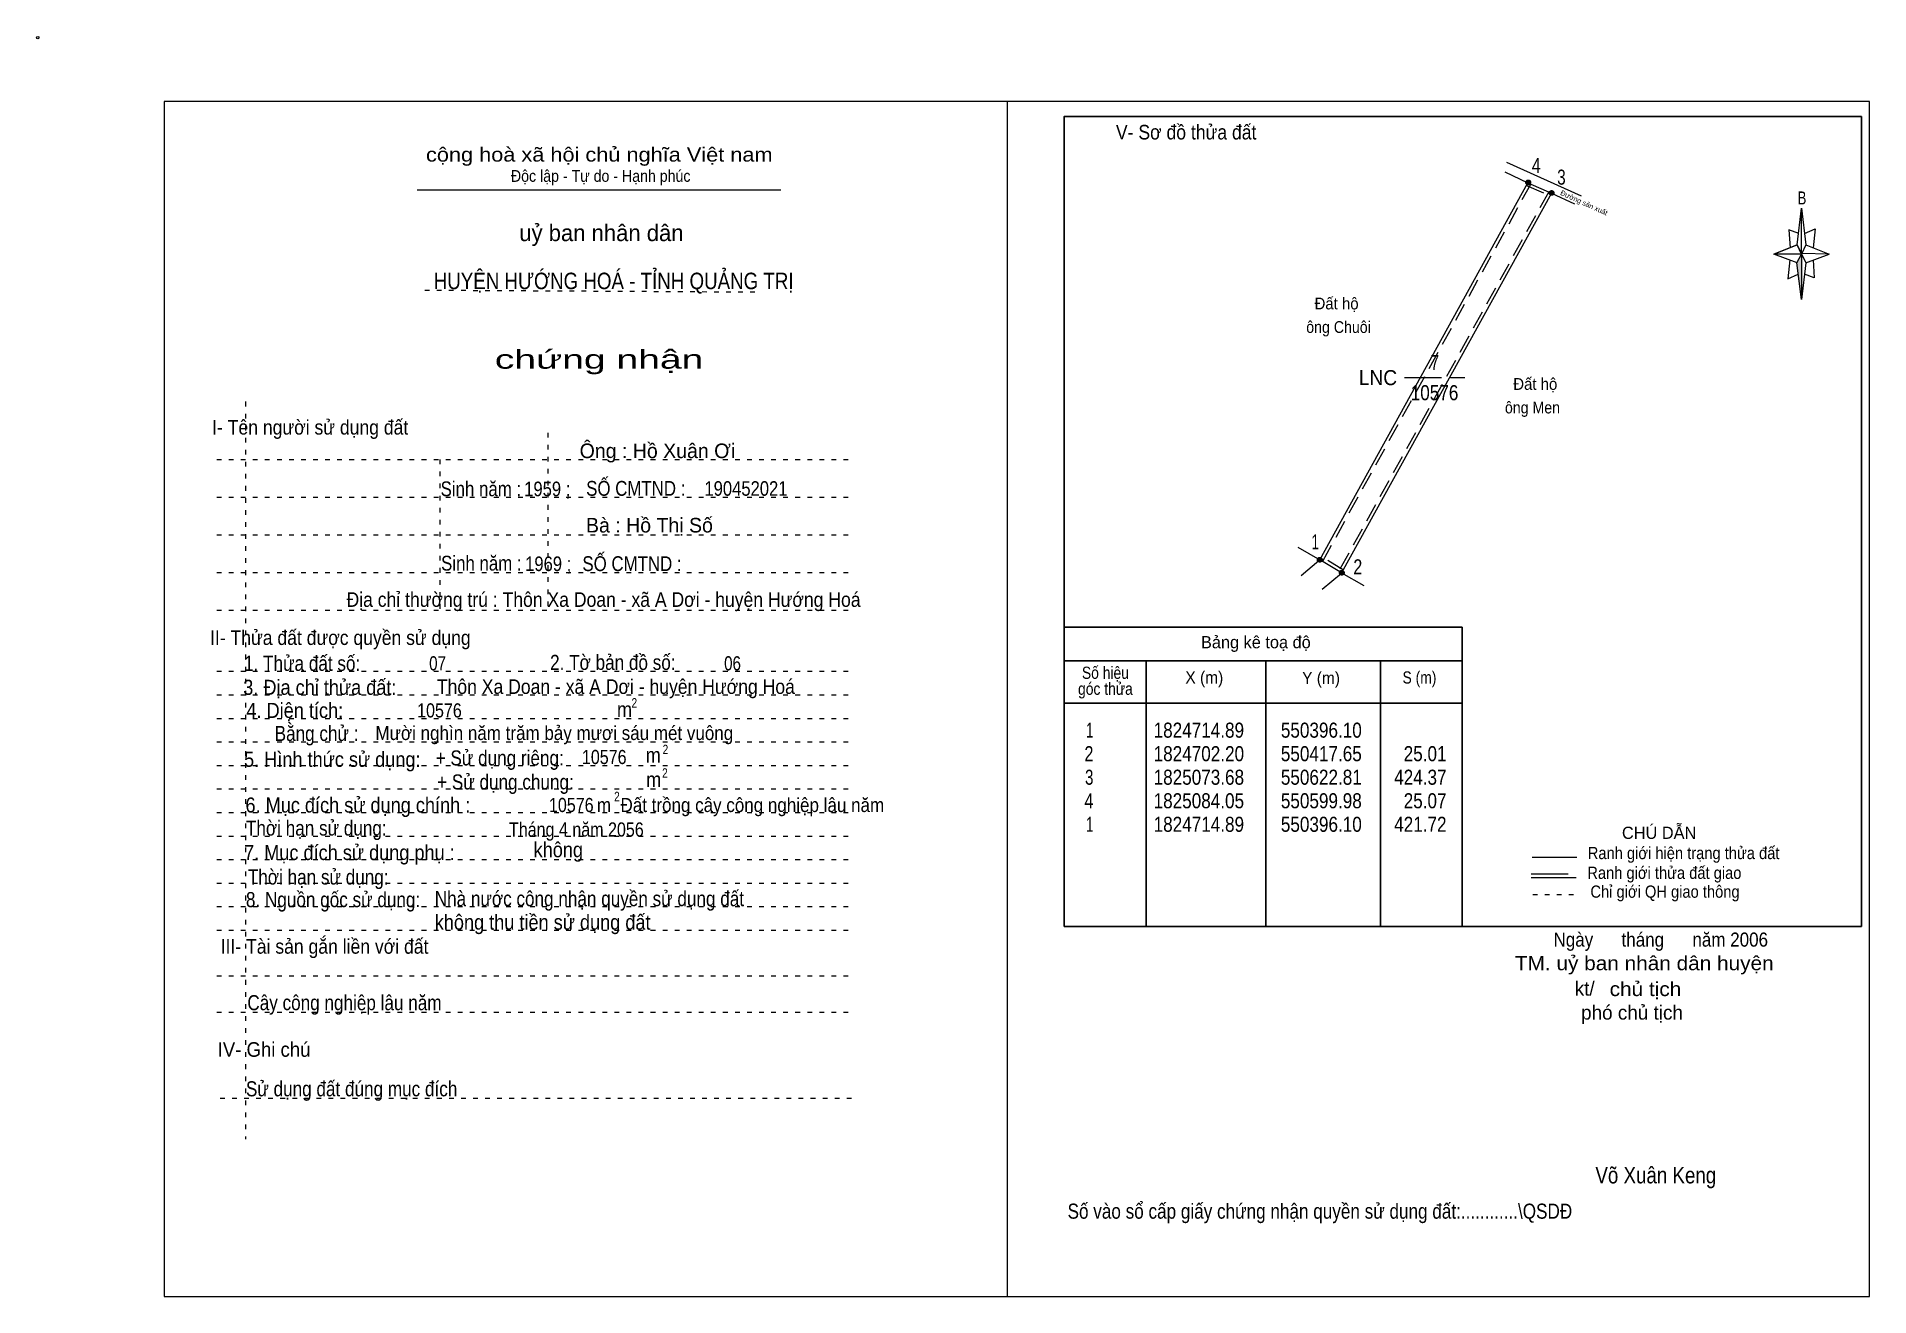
# Model space of a CAD drawing. Header units: centimetres. Extents: x -1.6 to 37.4, y -1.3 to 25.5.
import ezdxf
from ezdxf.enums import TextEntityAlignment as Align

# ---------------------------------------------------------------- set-up
doc = ezdxf.new("R2010")
doc.units = ezdxf.units.CM
doc.header["$LTSCALE"] = 0.13
for name, pattern in [('DOTTED', [1.5, 0.3, -1.2]), ('LONG_DASHED', [7.5, 6, -1.5]), ('MEDIUM_DASHED', [4.5, 3, -1.5])]:
    doc.linetypes.add(name, pattern=pattern)
for name, color, linetype, lineweight in [('1', 7, 'DOTTED', 13), ('10', 7, 'Continuous', 13), ('2', 7, 'Continuous', 25), ('3', 7, 'Continuous', 13), ('30', 7, 'Continuous', 13), ('32', 7, 'LONG_DASHED', 13), ('33', 7, 'LONG_DASHED', 13), ('35', 7, 'Continuous', 13)]:
    doc.layers.add(name, color=color, linetype=linetype, lineweight=lineweight)

msp = doc.modelspace()

# ---------------------------------------------------------------- hatches: boundary and pattern name
at = {"layer": '30'}
msp.add_hatch(color=256, dxfattribs=at).paths.add_polyline_path([(35.91, 20.87), (35.91, 19.91), (35.81, 20.69)])
at = {"layer": '32'}
for points in [[(30.1548, 22.3986, 1), (30.0548, 22.3986, 1)], [(30.6506, 22.1734, 1), (30.5506, 22.1734, 1)], [(25.7266, 14.3807, 1), (25.6266, 14.3807, 1)], [(26.1947, 14.105, 1), (26.0947, 14.105, 1)]]:
    msp.add_hatch(color=256, dxfattribs=at).paths.add_polyline_path(points)

# ---------------------------------------------------------------- linework, layer by layer
at = {"layer": '1', "linetype": 'Continuous'}
msp.add_line((6.51, 22.24), (14.23, 22.24), dxfattribs=at)
at = {"layer": '1'}
for p, q in [((6.67, 20.11), (13.82, 20.07)), ((2.86, 17.74), (2.86, 2.07)), ((9.28, 17.08), (9.28, 13.31)), ((2.25, 16.51), (15.75, 16.51)), ((6.99, 16.51), (6.99, 13.31)), ((2.25, 15.71), (15.75, 15.71)), ((2.25, 14.91), (15.75, 14.91)), ((2.25, 14.11), (15.75, 14.11)), ((2.25, 13.31), (15.75, 13.31)), ((2.25, 12.01), (15.75, 12.01)), ((2.25, 11.51), (15.75, 11.51)), ((2.25, 11.01), (15.75, 11.01)), ((2.25, 10.51), (15.75, 10.51)), ((2.25, 10.01), (15.75, 10.01)), ((2.25, 9.51), (15.75, 9.51)), ((2.25, 9.01), (15.75, 9.01)), ((2.25, 8.51), (15.75, 8.51)), ((2.25, 8.01), (15.75, 8.01)), ((2.25, 7.51), (15.75, 7.51)), ((2.25, 7.01), (15.75, 7.01)), ((2.25, 6.51), (15.75, 6.51)), ((2.25, 5.54), (15.75, 5.54)), ((2.25, 4.77), (15.75, 4.77)), ((2.32, 2.94), (15.82, 2.94))]:
    msp.add_line(p, q, dxfattribs=at)
at = {"layer": '10'}
for p, q in [((29.61, 22.62), (30.1, 22.39)), ((29.64, 22.83), (31.23, 22.11)), ((30.6, 22.17), (31.09, 21.94)), ((25.21, 14.65), (25.68, 14.38)), ((26.14, 14.1), (26.61, 13.83))]:
    msp.add_line(p, q, dxfattribs=at)
at = {"layer": '10', "linetype": 'MEDIUM_DASHED'}
for p, q in [((25.74, 14.35), (30.16, 22.36)), ((30.54, 22.2), (26.08, 14.13)), ((30.07, 22.33), (30.57, 22.11)), ((26.18, 14.16), (25.72, 14.44))]:
    msp.add_line(p, q, dxfattribs=at)
at = {"layer": '10'}
msp.add_lwpolyline([(26.14, 14.1), (25.68, 14.38), (30.1, 22.39), (30.6, 22.17)], close=True, dxfattribs=at)
for points in [[(25.68, 14.38), (25.66, 14.36), (25.28, 14.04)], [(26.14, 14.1), (26.14, 14.09), (25.73, 13.75)]]:
    msp.add_lwpolyline(points, dxfattribs=at)
msp.add_circle((-1.55, 25.47), 0.025, dxfattribs=at)
at = {"layer": '2'}
for p, q in [((20.25, 12.95), (28.7, 12.95)), ((28.7, 6.59), (28.7, 12.95)), ((20.25, 12.23), (28.7, 12.23)), ((21.99, 6.59), (21.99, 12.23)), ((24.53, 10.89), (24.53, 12.23)), ((26.97, 12.23), (26.97, 6.59)), ((20.25, 11.33), (28.7, 11.33))]:
    msp.add_line(p, q, dxfattribs=at)
msp.add_lwpolyline([(37.18, 23.8), (20.25, 23.8), (20.25, 6.59), (37.18, 6.59)], close=True, dxfattribs=at)
msp.add_lwpolyline([(24.53, 6.59), (24.53, 10.39), (24.53, 10.89)], dxfattribs=at)
at = {"layer": '3'}
msp.add_line((19.04, 24.12), (19.04, -1.27), dxfattribs=at)
for points in [[(19.04, 24.12), (1.13, 24.12), (1.13, -1.27), (19.04, -1.27)], [(19.04, -1.27), (37.35, -1.27), (37.35, 24.12), (19.04, 24.12)]]:
    msp.add_lwpolyline(points, dxfattribs=at)
at = {"layer": '30'}
for p, q in [((35.82, 21.07), (35.91, 21.85)), ((36, 21.07), (36.5, 20.87)), ((35.82, 20.69), (35.32, 20.87)), ((36, 20.69), (35.91, 19.91)), ((36.16, 20.75), (36.18, 20.37)), ((36.18, 20.37), (35.97, 20.45))]:
    msp.add_line(p, q, dxfattribs=at)
for points in [[(35.91, 21.85), (36, 21.07), (35.91, 20.87)], [(35.91, 20.87), (35.32, 20.87), (35.82, 21.07), (36, 20.69), (36.5, 20.87), (35.91, 20.89)], [(35.91, 20.87), (35.91, 19.91), (35.81, 20.69)]]:
    msp.add_lwpolyline(points, close=True, dxfattribs=at)
for points in [[(35.97, 21.31), (36.2, 21.41), (36.16, 21.01)], [(35.91, 20.87), (35.82, 21.07), (35.32, 20.87)], [(35.85, 21.31), (35.64, 21.39), (35.67, 21.01)], [(35.66, 20.75), (35.62, 20.35), (35.84, 20.45)], [(35.91, 20.87), (36, 20.69), (36.5, 20.87)]]:
    msp.add_lwpolyline(points, dxfattribs=at)
at = {"layer": '32'}
for centre in [(30.1048, 22.3986), (30.6006, 22.1734), (25.6766, 14.3807), (26.1447, 14.105)]:
    msp.add_circle(centre, 0.05, dxfattribs=at)
at = {"layer": '33'}
msp.add_line((27.48, 18.25), (28.76, 18.25), dxfattribs=at)
at = {"layer": '35'}
for p, q in [((30.19, 8.06), (31.14, 8.06)), ((30.17, 7.63), (31.12, 7.63))]:
    msp.add_line(p, q, dxfattribs=at)
at = {"layer": '35', "linetype": 'LONG_DASHED'}
msp.add_line((30.17, 7.71), (31.12, 7.71), dxfattribs=at)
at = {"layer": '35', "linetype": 'DOTTED'}
msp.add_line((30.2, 7.27), (31.19, 7.27), dxfattribs=at)

# ---------------------------------------------------------------- texts
at = {"layer": '1'}
for s, height, width, p in [('V- Sơ đồ thửa đất', 0.31, 0.9, (22.84, 23.31)), ('cộng hoà xã hội chủ nghĩa Việt nam', 0.3, 1.15, (10.375, 22.84)), ('Độc lập - Tự do - Hạnh phúc', 0.25, 0.9, (10.405, 22.41)), ('chứng nhận', 0.4, 1.55, (10.37, 18.44)), ('I- Tên người sử dụng đất', 0.31, 0.9, (4.235, 17.04)), ('II- Thửa đất được quyền sử dụng', 0.31, 0.9, (4.875, 12.57)), ('III- Tài sản gắn liền với đất', 0.31, 0.9, (4.54, 6.01)), ('IV- Ghi chú', 0.31, 0.95, (3.255, 3.82))]:
    msp.add_text(s, height=height, dxfattribs=dict(at, width=width)).set_placement(p, align=Align.CENTER)
at = {"layer": '1', "width": 0.95}
msp.add_text('Đường sản xuất', height=0.1085, rotation=335.571, dxfattribs=at).set_placement((31.2676, 21.9158), align=Align.CENTER)
at = {"layer": '1'}
msp.add_text('uỷ ban nhân dân', height=0.35, dxfattribs=at).set_placement((10.42, 21.15), align=Align.CENTER)
at = {"layer": '10'}
for s, width, p in [('  Đất hộ', 0.95, (25.39, 19.7)), ('ông Chuôi', 0.9, (25.39, 19.2)), ('  Đất hộ', 0.95, (29.61, 17.99)), ('ông Men', 0.9, (29.61, 17.49))]:
    msp.add_text(s, height=0.25, dxfattribs=dict(at, width=width)).set_placement(p)
for s, height, p in [('Ông : Hồ Xuân Ơi', 0.31, (11.61, 16.54)), ('Bà : Hồ Thị Số', 0.31, (11.44, 14.96)), ('kt/ ', 0.3, (31.36, 5.12)), ('phó chủ tịch ', 0.3, (32.365, 4.61))]:
    msp.add_text(s, height=height, dxfattribs=at).set_placement(p, align=Align.CENTER)
for s, height, width, p in [('Sinh năm :', 0.3149, 0.85, (7.86, 15.73)), ('1959 ;', 0.31, 0.85, (9.27, 15.73)), ('SỐ CMTND :', 0.3149, 0.85, (11.15, 15.74)), ('190452021', 0.31, 0.85, (13.49, 15.74)), ('Sinh năm :', 0.3149, 0.85, (7.87, 14.15)), ('1969 ;', 0.31, 0.85, (9.29, 14.14)), ('SỐ CMTND :', 0.3149, 0.85, (11.07, 14.14)), ('Địa chỉ thường trú : Thôn Xa Doan - xã A Dơi - huyện Hướng Hoá', 0.31, 0.9, (10.465, 13.38)), ('07', 0.3, 0.8, (6.94, 12.03)), ('06', 0.3, 0.8, (13.205, 12.03)), (' Thôn Xa Doan - xã A Dơi - huyện Hướng Hoá', 0.31, 0.9, (10.675, 11.53)), ('10576', 0.3, 0.85, (6.98, 11.03)), ('Mười nghìn năm trăm bảy mươi sáu mét vuông ', 0.3, 0.9, (9.47, 10.55)), ('10576', 0.3, 0.85, (10.48, 10.04)), ('m  Đất trồng cây công nghiệp lâu năm ', 0.3, 0.9, (13.425, 9.02)), ('10576', 0.3, 0.85, (9.78, 9.02)), ('Tháng 4 năm 2056 ', 0.3, 0.85, (9.935, 8.5)), ('Ngày      tháng      năm 2006', 0.3, 0.9, (32.92, 6.16)), ('TM. uỷ ban nhân dân huyện', 0.3, 1.1, (32.57, 5.66)), ('chủ tịch', 0.3, 1.1, (32.595, 5.11)), ('Võ Xuân Keng ', 0.35, 0.85, (32.87, 1.13))]:
    msp.add_text(s, height=height, dxfattribs=dict(at, width=width)).set_placement(p, align=Align.CENTER)
at = {"layer": '2'}
for s, height, width, p in [('HUYỆN HƯỚNG HOÁ - TỈNH QUẢNG TRỊ', 0.35, 0.85, (10.68, 20.13)), ('Số hiệu', 0.2591, 0.85, (21.125, 11.85)), ('3. Địa chỉ thửa đất:', 0.32, 0.9, (4.44, 11.51)), ('góc thửa', 0.2591, 0.85, (21.125, 11.51)), ('X (m)', 0.2591, 0.95, (23.225, 11.75)), ('Y (m)', 0.2591, 0.95, (25.705, 11.74)), ('S (m)', 0.2591, 0.85, (27.795, 11.75)), ('Số vào sổ cấp giấy chứng nhận quyền sử dụng đất:............\\QSDĐ', 0.32, 0.85, (25.68, 0.38))]:
    msp.add_text(s, height=height, dxfattribs=dict(at, width=width)).set_placement(p, align=Align.CENTER)
msp.add_text('Bảng kê toạ độ', height=0.2591, dxfattribs=at).set_placement((24.32, 12.5), align=Align.CENTER)
for s, height, width, p in [('1. Thửa đất số:', 0.32, 0.85, (2.83, 12.02)), ('2. Tờ bản đồ số:', 0.32, 0.85, (9.33, 12.04)), ('4. Diện tích:', 0.32, 0.9, (2.88, 11.02)), ('m', 0.32, 0.9, (10.75, 11.04)), ('2', 0.2, 0.8, (11.06, 11.24)), ('Bằng chử :', 0.32, 0.85, (3.48, 10.53)), ('5. Hình thức sử dụng:', 0.32, 0.9, (2.83, 9.98)), ('+ Sử dụng riêng:', 0.32, 0.85, (6.9, 10.01)), ('m', 0.32, 0.9, (11.36, 10.07)), ('2', 0.2, 0.8, (11.72, 10.25)), ('+ Sử dụng chung:', 0.32, 0.85, (6.93, 9.5)), ('m', 0.32, 0.9, (11.37, 9.55)), ('2', 0.2, 0.8, (11.71, 9.75)), ('6. Mục đích sử dụng chính : ', 0.32, 0.9, (2.86, 9.01)), ('2', 0.2, 0.8, (10.69, 9.25)), ('Thời hạn sử dụng: ', 0.32, 0.85, (2.87, 8.52)), ('7. Mục đích sử dụng phụ : ', 0.32, 0.9, (2.83, 8)), ('không', 0.32, 0.9, (8.98, 8.06)), ('Thời hạn sử dụng: ', 0.32, 0.85, (2.91, 7.48)), ('8. Nguồn gốc sử dụng: ', 0.32, 0.85, (2.87, 7)), ('Nhà nước công nhận quyền sử dụng đất  ', 0.32, 0.85, (6.88, 7.02)), ('không thu tiền sử dụng đất', 0.32, 0.9, (6.88, 6.52)), ('Cây công nghiệp lâu năm', 0.32, 0.85, (2.9, 4.81)), ('Sử dụng đất đúng mục đích', 0.32, 0.85, (2.87, 2.98))]:
    msp.add_text(s, height=height, dxfattribs=dict(at, width=width)).set_placement(p)
at = {"layer": '30', "width": 0.75}
msp.add_text('B', height=0.2756, dxfattribs=at).set_placement((35.92, 21.93), align=Align.CENTER)
at = {"layer": '30'}
for s, width, p in [('1', 0.65, (20.87, 10.6)), ('1824714.89', 0.85, (24.07, 10.6)), ('550396.10', 0.85, (26.57, 10.6)), ('550396.10', 0.85, (26.57, 10.6)), ('2', 0.8, (20.87, 10.1)), ('1824702.20', 0.85, (24.07, 10.1)), ('550417.65', 0.85, (26.57, 10.1)), ('25.01', 0.85, (28.37, 10.1)), ('3', 0.75, (20.87, 9.6)), ('1825073.68', 0.85, (24.07, 9.6)), ('550622.81', 0.85, (26.57, 9.6)), ('424.37', 0.85, (28.37, 9.6)), ('4', 0.8, (20.87, 9.1)), ('1825084.05', 0.85, (24.07, 9.1)), ('550599.98', 0.85, (26.57, 9.1)), ('25.07', 0.85, (28.37, 9.1)), ('1', 0.65, (20.87, 8.6)), ('1824714.89', 0.85, (24.07, 8.6)), ('550396.10', 0.85, (26.57, 8.6)), ('421.72', 0.85, (28.37, 8.6))]:
    msp.add_text(s, height=0.32, dxfattribs=dict(at, width=width)).set_placement(p, align=Align.RIGHT)
at = {"layer": '32'}
for s, width, p in [('4', 0.8, (30.275, 22.6)), ('3', 0.75, (30.81, 22.35)), ('1', 0.65, (25.58, 14.6)), ('2', 0.8, (26.485, 14.07))]:
    msp.add_text(s, height=0.32, dxfattribs=dict(at, width=width)).set_placement(p, align=Align.CENTER)
at = {"layer": '33'}
for s, width, p in [('7', 0.75, (28.12, 18.41)), ('10576', 0.85, (28.115, 17.77))]:
    msp.add_text(s, height=0.32, dxfattribs=dict(at, width=width)).set_placement(p, align=Align.CENTER)
at = {"layer": '33', "width": 0.95}
msp.add_text('LNC', height=0.32, dxfattribs=at).set_placement((27.32, 18.09), align=Align.RIGHT)
at = {"layer": '35'}
msp.add_text('CHÚ DẪN', height=0.2591, dxfattribs=at).set_placement((32.885, 8.45), align=Align.CENTER)
at = {"layer": '35', "width": 0.9}
for s, p in [('Ranh giới hiện trạng thửa đất', (33.405, 8.02)), ('Ranh giới thửa đất giao ', (33.04, 7.6)), ('Chỉ giới QH giao thông', (33.01, 7.2))]:
    msp.add_text(s, height=0.2591, dxfattribs=at).set_placement(p, align=Align.CENTER)

doc.saveas('drawing.dxf')
